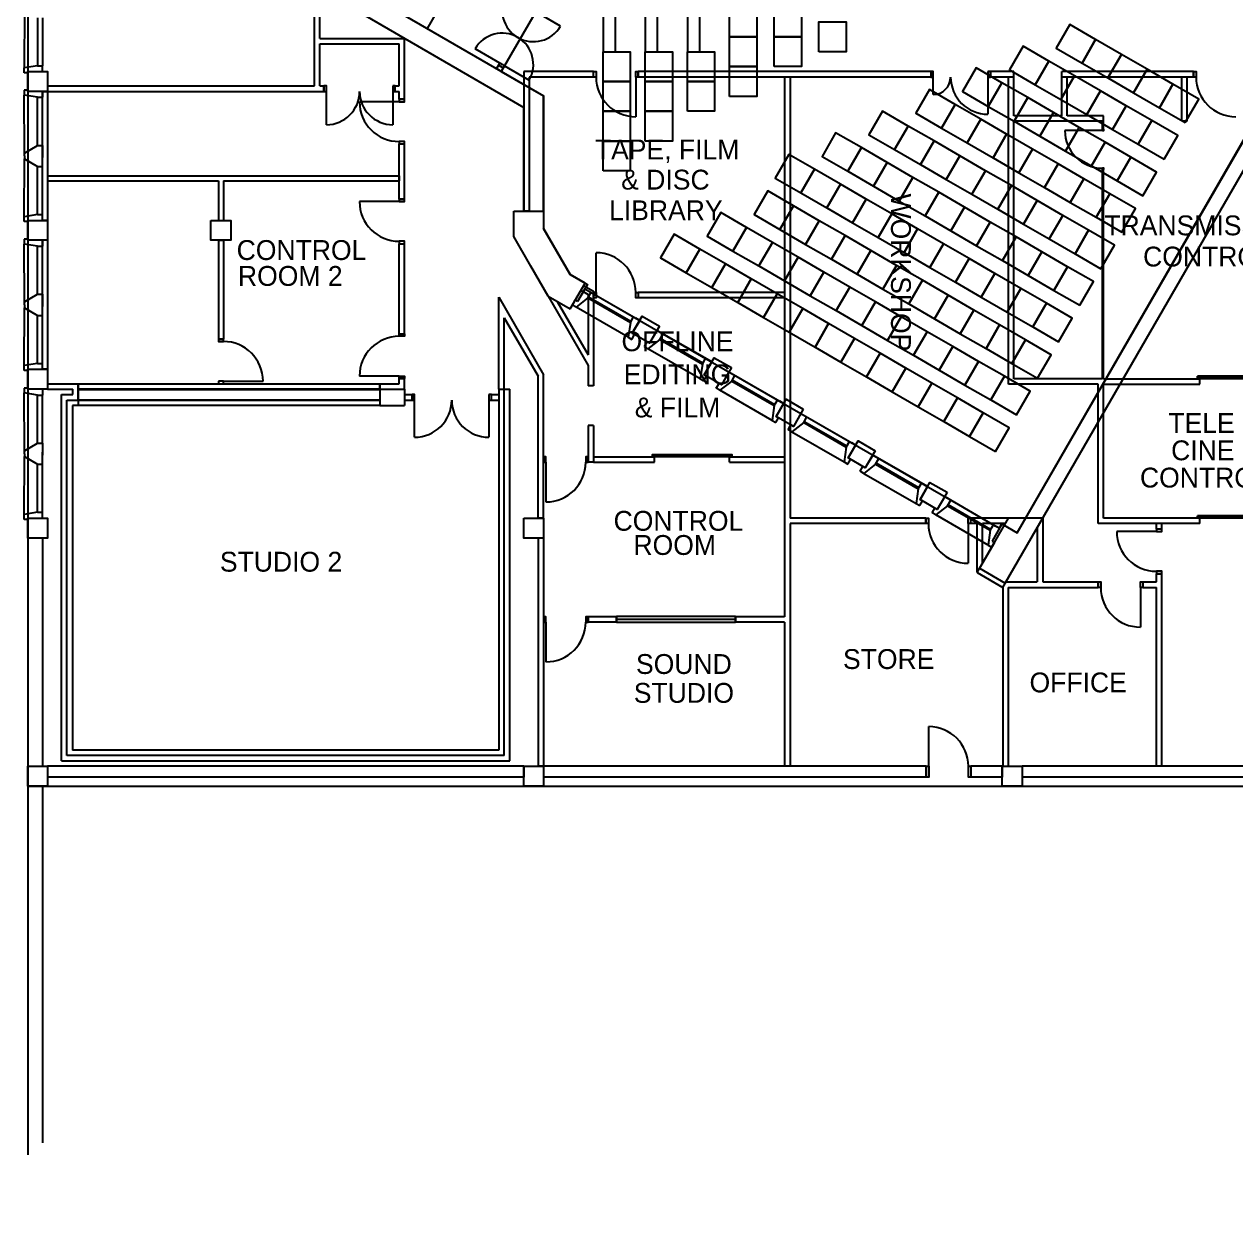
# Model space of a CAD drawing. Header units: millimetres. Extents: x -242071 to 82444, y -53139 to 112036.
# Drawn here: x -86814 to -62387, y 31736 to 55990 of the extents above; entities that cross this region are included whole.
import ezdxf

# ---------------------------------------------------------------- set-up
doc = ezdxf.new("R2010")
doc.units = ezdxf.units.MM
for name, color, linetype in [('Basement 1 - Doors Windows and Openings', 7, 'Continuous'), ('Basement 1 - Spaces and Zones', 7, 'Continuous'), ('Basement 1 - Stairs', 7, 'Continuous'), ('Basement 1 - Structural Members', 7, 'Continuous'), ('Basement 1 - Walls', 7, 'Continuous'), ('Basement 2 - Doors Windows and Openings', 7, 'Continuous'), ('Basement 2 - General', 7, 'Continuous'), ('Basement 2 - Spaces and Zones', 7, 'Continuous'), ('Basement 2 - Structural Members', 7, 'Continuous'), ('Basement 2 - Walls', 7, 'Continuous')]:
    doc.layers.add(name, color=color, linetype=linetype)
doc.styles.add('Text_Style_2', font='Freehand')
doc.styles.add('Text_Style_3_46e705ff-8652-4b4b-9748-3b46a130a5c2', font='freehand')

msp = doc.modelspace()

# ---------------------------------------------------------------- linework, layer by layer
at = {"layer": 'Basement 1 - Doors Windows and Openings', "color": 1, "linetype": 'Continuous', "lineweight": -3}
for p, q in [((-76002.1, 55953.9, 2700), (-76547.1, 56269.9, 2700)), ((-77179.1, 55179.9, 2700), (-77724.1, 55495.9, 2700)), ((-77131.6, 55152.3, 2700), (-76634.1, 54863.9, 2700))]:
    msp.add_line(p, q, dxfattribs=at)
at = {"layer": 'Basement 1 - Doors Windows and Openings', "color": 1, "linetype": 'Continuous'}
for p, q in [((-75508.7, 50659.4, 2700), (-75658.7, 50399.6, 2700)), ((-75508.7, 50659.4, 2700), (-74481.7, 50066.4, 2700)), ((-75450.8, 50475.7, 2700), (-75385.7, 50588.4, 2700)), ((-75761.3, 50331.9, 2700), (-75706.3, 50427.1, 2700)), ((-75688.5, 50289.8, 2700), (-75761.3, 50331.9, 2700)), ((-75658.7, 50399.6, 2700), (-75706.3, 50427.1, 2700)), ((-75450.8, 50475.7, 2700), (-75688.5, 50289.8, 2700)), ((-75450.8, 50475.7, 2700), (-74592.5, 49980.2, 2700)), ((-74582.5, 49997.5, 2700), (-75440.8, 50493.1, 2700)), ((-74634.8, 49681.3, 2700), (-75688.5, 50289.8, 2700)), ((-74592.5, 49980.2, 2700), (-74527.5, 50092.8, 2700)), ((-74592.5, 49980.2, 2700), (-74634.8, 49681.3, 2700)), ((-74404.5, 50021.8, 2700), (-74554.5, 49762, 2700)), ((-74404.5, 50021.8, 2700), (-74481.7, 50066.4, 2700)), ((-74634.8, 49681.3, 2700), (-74561.9, 49639.3, 2700)), ((-74561.9, 49639.3, 2700), (-74506.9, 49734.5, 2700)), ((-74554.5, 49762, 2700), (-74506.9, 49734.5, 2700)), ((-74310.8, 49494.3, 2700), (-74255.8, 49589.5, 2700)), ((-74208.2, 49562, 2700), (-74255.8, 49589.5, 2700)), ((-74000.2, 49638.2, 2700), (-74237.9, 49452.2, 2700)), ((-74058.1, 49821.8, 2700), (-74208.2, 49562, 2700)), ((-72954, 49184.2, 2700), (-74058.1, 49821.8, 2700)), ((-74000.2, 49638.2, 2700), (-73935.2, 49750.8, 2700)), ((-74000.2, 49638.2, 2700), (-73142, 49142.6, 2700)), ((-73132, 49159.9, 2700), (-73990.2, 49655.5, 2700)), ((-74237.9, 49452.2, 2700), (-74310.8, 49494.3, 2700)), ((-73184.2, 48843.8, 2700), (-74237.9, 49452.2, 2700)), ((-73142, 49142.6, 2700), (-73184.2, 48843.8, 2700)), ((-73142, 49142.6, 2700), (-73076.9, 49255.2, 2700)), ((-72954, 49184.2, 2700), (-73104, 48924.4, 2700)), ((-72954, 49184.2, 2700), (-73031.2, 49228.8, 2700)), ((-73111.4, 48801.7, 2700), (-73056.4, 48896.9, 2700)), ((-73104, 48924.4, 2700), (-73056.4, 48896.9, 2700)), ((-72607.6, 48984.2, 2700), (-72757.6, 48724.4, 2700)), ((-72607.6, 48984.2, 2700), (-71580.6, 48391.2, 2700)), ((-72549.7, 48800.6, 2700), (-72484.6, 48913.2, 2700)), ((-73184.2, 48843.8, 2700), (-73111.4, 48801.7, 2700)), ((-72860.3, 48656.7, 2700), (-72805.2, 48751.9, 2700)), ((-72787.4, 48614.6, 2700), (-72860.3, 48656.7, 2700)), ((-72757.6, 48724.4, 2700), (-72805.2, 48751.9, 2700)), ((-72549.7, 48800.6, 2700), (-72787.4, 48614.6, 2700)), ((-71733.7, 48006.2, 2700), (-72787.4, 48614.6, 2700)), ((-72549.7, 48800.6, 2700), (-71691.4, 48305, 2700)), ((-71681.4, 48322.3, 2700), (-72539.7, 48817.9, 2700)), ((-71691.4, 48305, 2700), (-71626.4, 48417.7, 2700)), ((-71503.4, 48346.7, 2700), (-71580.6, 48391.2, 2700)), ((-71691.4, 48305, 2700), (-71733.7, 48006.2, 2700)), ((-71503.4, 48346.7, 2700), (-71653.4, 48086.9, 2700)), ((-71157.1, 48146.7, 2700), (-71307.1, 47886.9, 2700)), ((-71157.1, 48146.7, 2700), (-70130.1, 47553.7, 2700)), ((-71733.7, 48006.2, 2700), (-71660.8, 47964.1, 2700)), ((-71660.8, 47964.1, 2700), (-71605.8, 48059.4, 2700)), ((-71653.4, 48086.9, 2700), (-71605.8, 48059.4, 2700)), ((-71409.7, 47819.1, 2700), (-71354.7, 47914.4, 2700)), ((-71307.1, 47886.9, 2700), (-71354.7, 47914.4, 2700)), ((-71099.2, 47963, 2700), (-71336.8, 47777, 2700)), ((-71099.2, 47963, 2700), (-71034.1, 48075.7, 2700)), ((-71099.2, 47963, 2700), (-70240.9, 47467.4, 2700)), ((-70230.9, 47484.7, 2700), (-71089.1, 47980.3, 2700)), ((-71336.8, 47777, 2700), (-71409.7, 47819.1, 2700)), ((-71336.8, 47777, 2700), (-70283.1, 47168.6, 2700)), ((-70240.9, 47467.4, 2700), (-70283.1, 47168.6, 2700)), ((-70240.9, 47467.4, 2700), (-70175.8, 47580.1, 2700)), ((-70052.9, 47509.1, 2700), (-70202.9, 47249.3, 2700)), ((-70052.9, 47509.1, 2700), (-70130.1, 47553.7, 2700)), ((-70283.1, 47168.6, 2700), (-70210.3, 47126.5, 2700)), ((-70210.3, 47126.5, 2700), (-70155.3, 47221.8, 2700)), ((-70202.9, 47249.3, 2700), (-70155.3, 47221.8, 2700)), ((-69706.5, 47309.1, 2700), (-69856.5, 47049.3, 2700)), ((-68602.4, 46671.5, 2700), (-69706.5, 47309.1, 2700)), ((-69648.6, 47125.4, 2700), (-69583.6, 47238.1, 2700)), ((-69959.2, 46981.5, 2700), (-69904.2, 47076.8, 2700)), ((-69886.3, 46939.4, 2700), (-69959.2, 46981.5, 2700)), ((-69856.5, 47049.3, 2700), (-69904.2, 47076.8, 2700)), ((-69648.6, 47125.4, 2700), (-69886.3, 46939.4, 2700)), ((-69886.3, 46939.4, 2700), (-68832.6, 46331, 2700)), ((-69648.6, 47125.4, 2700), (-68790.4, 46629.8, 2700)), ((-68780.4, 46647.2, 2700), (-69638.6, 47142.7, 2700)), ((-68790.4, 46629.8, 2700), (-68725.3, 46742.5, 2700)), ((-68602.4, 46671.5, 2700), (-68752.4, 46411.7, 2700)), ((-68602.4, 46671.5, 2700), (-68679.5, 46716.1, 2700)), ((-68790.4, 46629.8, 2700), (-68832.6, 46331, 2700)), ((-68752.4, 46411.7, 2700), (-68704.7, 46384.2, 2700)), ((-68256, 46471.5, 2700), (-68406, 46211.7, 2700)), ((-68256, 46471.5, 2700), (-67229, 45878.5, 2700)), ((-68832.6, 46331, 2700), (-68759.7, 46288.9, 2700)), ((-68759.7, 46288.9, 2700), (-68704.7, 46384.2, 2700)), ((-68508.6, 46143.9, 2700), (-68453.6, 46239.2, 2700)), ((-68406, 46211.7, 2700), (-68453.6, 46239.2, 2700)), ((-68198.1, 46287.8, 2700), (-68435.8, 46101.9, 2700)), ((-68198.1, 46287.8, 2700), (-68133, 46400.5, 2700)), ((-68198.1, 46287.8, 2700), (-67339.8, 45792.3, 2700)), ((-67329.8, 45809.6, 2700), (-68188.1, 46305.2, 2700)), ((-68435.8, 46101.9, 2700), (-68508.6, 46143.9, 2700)), ((-67382.1, 45493.4, 2700), (-68435.8, 46101.9, 2700)), ((-67339.8, 45792.3, 2700), (-67382.1, 45493.4, 2700)), ((-67339.8, 45792.3, 2700), (-67274.8, 45904.9, 2700)), ((-67151.8, 45833.9, 2700), (-67301.8, 45574.1, 2700)), ((-67151.8, 45833.9, 2700), (-67229, 45878.5, 2700)), ((-67382.1, 45493.4, 2700), (-67309.2, 45451.3, 2700)), ((-67309.2, 45451.3, 2700), (-67254.2, 45546.6, 2700)), ((-67301.8, 45574.1, 2700), (-67254.2, 45546.6, 2700))]:
    msp.add_line(p, q, dxfattribs=at)
at = {"layer": 'Basement 1 - Doors Windows and Openings', "color": 1, "linetype": 'Continuous', "lineweight": -3, "elevation": 2700}
msp.add_lwpolyline([(-77156.7, 55109.1), (-77131.6, 55152.3), (-77226.7, 55207.5), (-77251.8, 55164.2), (-77156.7, 55109.1)], dxfattribs=at)
at = {"layer": 'Basement 1 - Doors Windows and Openings', "color": 1, "linetype": 'Continuous', "lineweight": -3}
for centre, start, end in [((-76547.1, 56269.9, 2700), 149.89354, 329.89345), ((-77179.1, 55179.9, 2700), 329.89223, 149.89223)]:
    msp.add_arc(centre, 630, start, end, dxfattribs=at)
at = {"layer": 'Basement 1 - Spaces and Zones', "color": 10, "linetype": 'Continuous', "elevation": 2700}
msp.add_lwpolyline([(-76444.4, 56337.5), (-77196.8, 55039.9), (-76344.4, 54545.6), (-76344.4, 51875.3), (-75809.4, 50948.6), (-75458.7, 50746), (-75508.7, 50659.4), (-67151.8, 45833.9), (-67101.8, 45920.5), (-66794.4, 45743), (-66794.4, 45743), (-61428.9, 55036.3), (-60769, 55036.3), (-60769, 56936.3)], dxfattribs=at)
at = {"layer": 'Basement 1 - Stairs', "color": 7, "linetype": 'Continuous'}
msp.add_line((-77939, 57204.2, 2700), (-78691.4, 55906.5, 2700), dxfattribs=at)
at = {"layer": 'Basement 1 - Stairs', "color": 7, "linetype": 'Continuous', "elevation": 2700}
for points in [[(-75144.4, 55436.3), (-74894.4, 55436.3), (-74894.4, 56336.3), (-75144.4, 56336.3), (-75144.4, 55436.3)], [(-74294.4, 55436.3), (-74044.4, 55436.3), (-74044.4, 56336.3), (-74294.4, 56336.3), (-74294.4, 55436.3)], [(-73444.4, 55436.3), (-73194.4, 55436.3), (-73194.4, 56336.3), (-73444.4, 56336.3), (-73444.4, 55436.3)], [(-72594.4, 55736.3), (-72594.4, 56336.3), (-72044.4, 56336.3), (-72044.4, 55736.3), (-72594.4, 55736.3)], [(-72594.4, 55736.3), (-72594.4, 56336.3), (-72044.4, 56336.3), (-72044.4, 55736.3), (-72594.4, 55736.3)], [(-71694.4, 55736.3), (-71694.4, 56336.3), (-71144.4, 56336.3), (-71144.4, 55736.3), (-71694.4, 55736.3)], [(-71694.4, 55736.3), (-71694.4, 56336.3), (-71144.4, 56336.3), (-71144.4, 55736.3), (-71694.4, 55736.3)], [(-70794.4, 55436.3), (-70794.4, 56036.3), (-70244.4, 56036.3), (-70244.4, 55436.3), (-70794.4, 55436.3)], [(-70794.4, 55436.3), (-70794.4, 56036.3), (-70244.4, 56036.3), (-70244.4, 55436.3), (-70794.4, 55436.3)], [(-65487, 55207.5), (-65212, 55683.8), (-65731.6, 55983.9), (-66006.6, 55507.6), (-65487, 55207.5)], [(-72594.4, 55136.3), (-72594.4, 55736.3), (-72044.4, 55736.3), (-72044.4, 55136.3), (-72594.4, 55136.3)], [(-72594.4, 55136.3), (-72594.4, 55736.3), (-72044.4, 55736.3), (-72044.4, 55136.3), (-72594.4, 55136.3)], [(-71694.4, 55136.3), (-71694.4, 55736.3), (-71144.4, 55736.3), (-71144.4, 55136.3), (-71694.4, 55136.3)], [(-71694.4, 55136.3), (-71694.4, 55736.3), (-71144.4, 55736.3), (-71144.4, 55136.3), (-71694.4, 55136.3)], [(-66431.6, 54771.4), (-66156.6, 55247.8), (-66676.2, 55547.8), (-66951.2, 55071.5), (-66431.6, 54771.4)], [(-64967.4, 54907.5), (-64692.4, 55383.8), (-65212, 55683.8), (-65487, 55207.5), (-64967.4, 54907.5)], [(-75144.4, 54836.3), (-75144.4, 55436.3), (-74594.4, 55436.3), (-74594.4, 54836.3), (-75144.4, 54836.3)], [(-74294.4, 54836.3), (-74294.4, 55436.3), (-73744.4, 55436.3), (-73744.4, 54836.3), (-74294.4, 54836.3)], [(-73444.4, 54836.3), (-73444.4, 55436.3), (-72894.4, 55436.3), (-72894.4, 54836.3), (-73444.4, 54836.3)], [(-65912, 54471.4), (-65637, 54947.7), (-66156.6, 55247.8), (-66431.6, 54771.4), (-65912, 54471.4)], [(-64447.8, 54607.5), (-64172.8, 55083.8), (-64692.4, 55383.8), (-64967.4, 54907.5), (-64447.8, 54607.5)], [(-72594.4, 54536.3), (-72594.4, 55136.3), (-72044.4, 55136.3), (-72044.4, 54536.3), (-72594.4, 54536.3)], [(-72594.4, 54536.3), (-72594.4, 55136.3), (-72044.4, 55136.3), (-72044.4, 54536.3), (-72594.4, 54536.3)], [(-67376.2, 54335.3), (-67101.2, 54811.7), (-67620.7, 55111.7), (-67895.7, 54635.4), (-67376.2, 54335.3)], [(-63928.2, 54307.4), (-63653.2, 54783.7), (-64172.8, 55083.8), (-64447.8, 54607.5), (-63928.2, 54307.4)], [(-75144.4, 54236.3), (-75144.4, 54836.3), (-74594.4, 54836.3), (-74594.4, 54236.3), (-75144.4, 54236.3)], [(-74294.4, 54236.3), (-74294.4, 54836.3), (-73744.4, 54836.3), (-73744.4, 54236.3), (-74294.4, 54236.3)], [(-73444.4, 54236.3), (-73444.4, 54836.3), (-72894.4, 54836.3), (-72894.4, 54236.3), (-73444.4, 54236.3)], [(-66856.6, 54035.3), (-66581.6, 54511.6), (-67101.2, 54811.7), (-67376.2, 54335.3), (-66856.6, 54035.3)], [(-65392.4, 54171.4), (-65117.4, 54647.7), (-65637, 54947.7), (-65912, 54471.4), (-65392.4, 54171.4)], [(-63408.6, 54007.4), (-63133.6, 54483.7), (-63653.2, 54783.7), (-63928.2, 54307.4), (-63408.6, 54007.4)], [(-68320.7, 53899.3), (-68045.7, 54375.6), (-68565.3, 54675.6), (-68840.3, 54199.3), (-68320.7, 53899.3)], [(-66337, 53735.3), (-66062, 54211.6), (-66581.6, 54511.6), (-66856.6, 54035.3), (-66337, 53735.3)], [(-64872.8, 53871.3), (-64597.8, 54347.7), (-65117.4, 54647.7), (-65392.4, 54171.4), (-64872.8, 53871.3)], [(-75144.4, 53636.3), (-75144.4, 54236.3), (-74594.4, 54236.3), (-74594.4, 53636.3), (-75144.4, 53636.3)], [(-74294.4, 53636.3), (-74294.4, 54236.3), (-73744.4, 54236.3), (-73744.4, 53636.3), (-74294.4, 53636.3)], [(-69265.3, 53463.2), (-68990.3, 53939.5), (-69509.9, 54239.5), (-69784.9, 53763.2), (-69265.3, 53463.2)], [(-67801.2, 53599.2), (-67526.2, 54075.5), (-68045.7, 54375.6), (-68320.7, 53899.3), (-67801.2, 53599.2)], [(-64353.2, 53571.3), (-64078.2, 54047.6), (-64597.8, 54347.7), (-64872.8, 53871.3), (-64353.2, 53571.3)], [(-67281.6, 53299.2), (-67006.6, 53775.5), (-67526.2, 54075.5), (-67801.2, 53599.2), (-67281.6, 53299.2)], [(-65817.4, 53435.3), (-65542.4, 53911.6), (-66062, 54211.6), (-66337, 53735.3), (-65817.4, 53435.3)], [(-63833.6, 53271.3), (-63558.6, 53747.6), (-64078.2, 54047.6), (-64353.2, 53571.3), (-63833.6, 53271.3)], [(-70209.9, 53027.1), (-69934.9, 53503.4), (-70454.5, 53803.4), (-70729.5, 53327.1), (-70209.9, 53027.1)], [(-68745.7, 53163.1), (-68470.7, 53639.5), (-68990.3, 53939.5), (-69265.3, 53463.2), (-68745.7, 53163.1)], [(-66762, 52999.2), (-66487, 53475.5), (-67006.6, 53775.5), (-67281.6, 53299.2), (-66762, 52999.2)], [(-65297.8, 53135.2), (-65022.8, 53611.5), (-65542.4, 53911.6), (-65817.4, 53435.3), (-65297.8, 53135.2)], [(-75144.4, 53036.3), (-75144.4, 53636.3), (-74594.4, 53636.3), (-74594.4, 53036.3), (-75144.4, 53036.3)], [(-69690.3, 52727), (-69415.3, 53203.4), (-69934.9, 53503.4), (-70209.9, 53027.1), (-69690.3, 52727)], [(-68226.2, 52863.1), (-67951.2, 53339.4), (-68470.7, 53639.5), (-68745.7, 53163.1), (-68226.2, 52863.1)], [(-64778.2, 52835.2), (-64503.2, 53311.5), (-65022.8, 53611.5), (-65297.8, 53135.2), (-64778.2, 52835.2)], [(-71154.5, 52591), (-70879.5, 53067.3), (-71399.1, 53367.3), (-71674.1, 52891), (-71154.5, 52591)], [(-67706.6, 52563.1), (-67431.6, 53039.4), (-67951.2, 53339.4), (-68226.2, 52863.1), (-67706.6, 52563.1)], [(-66242.4, 52699.1), (-65967.4, 53175.4), (-66487, 53475.5), (-66762, 52999.2), (-66242.4, 52699.1)], [(-64258.6, 52535.2), (-63983.6, 53011.5), (-64503.2, 53311.5), (-64778.2, 52835.2), (-64258.6, 52535.2)], [(-70634.9, 52291), (-70359.9, 52767.3), (-70879.5, 53067.3), (-71154.5, 52591), (-70634.9, 52291)], [(-69170.7, 52427), (-68895.7, 52903.3), (-69415.3, 53203.4), (-69690.3, 52727), (-69170.7, 52427)], [(-67187, 52263), (-66912, 52739.4), (-67431.6, 53039.4), (-67706.6, 52563.1), (-67187, 52263)], [(-65722.8, 52399.1), (-65447.8, 52875.4), (-65967.4, 53175.4), (-66242.4, 52699.1), (-65722.8, 52399.1)], [(-70115.3, 51990.9), (-69840.3, 52467.2), (-70359.9, 52767.3), (-70634.9, 52291), (-70115.3, 51990.9)], [(-68651.2, 52127), (-68376.2, 52603.3), (-68895.7, 52903.3), (-69170.7, 52427), (-68651.2, 52127)], [(-65203.2, 52099.1), (-64928.2, 52575.4), (-65447.8, 52875.4), (-65722.8, 52399.1), (-65203.2, 52099.1)], [(-71579.5, 51854.9), (-71304.5, 52331.2), (-71824.1, 52631.2), (-72099.1, 52154.9), (-71579.5, 51854.9)], [(-68131.6, 51827), (-67856.6, 52303.3), (-68376.2, 52603.3), (-68651.2, 52127), (-68131.6, 51827)], [(-66667.4, 51963), (-66392.4, 52439.3), (-66912, 52739.4), (-67187, 52263), (-66667.4, 51963)], [(-64683.6, 51799), (-64408.6, 52275.4), (-64928.2, 52575.4), (-65203.2, 52099.1), (-64683.6, 51799)], [(-71059.9, 51554.8), (-70784.9, 52031.2), (-71304.5, 52331.2), (-71579.5, 51854.9), (-71059.9, 51554.8)], [(-69595.7, 51690.9), (-69320.7, 52167.2), (-69840.3, 52467.2), (-70115.3, 51990.9), (-69595.7, 51690.9)], [(-67612, 51526.9), (-67337, 52003.2), (-67856.6, 52303.3), (-68131.6, 51827), (-67612, 51526.9)], [(-66147.8, 51663), (-65872.8, 52139.3), (-66392.4, 52439.3), (-66667.4, 51963), (-66147.8, 51663)], [(-72524.1, 51418.8), (-72249.1, 51895.1), (-72768.7, 52195.1), (-73043.7, 51718.8), (-72524.1, 51418.8)], [(-70540.3, 51254.8), (-70265.3, 51731.1), (-70784.9, 52031.2), (-71059.9, 51554.8), (-70540.3, 51254.8)], [(-69076.2, 51390.9), (-68801.2, 51867.2), (-69320.7, 52167.2), (-69595.7, 51690.9), (-69076.2, 51390.9)], [(-65628.2, 51362.9), (-65353.2, 51839.3), (-65872.8, 52139.3), (-66147.8, 51663), (-65628.2, 51362.9)], [(-72004.5, 51118.7), (-71729.5, 51595.1), (-72249.1, 51895.1), (-72524.1, 51418.8), (-72004.5, 51118.7)], [(-68556.6, 51090.8), (-68281.6, 51567.1), (-68801.2, 51867.2), (-69076.2, 51390.9), (-68556.6, 51090.8)], [(-67092.4, 51226.9), (-66817.4, 51703.2), (-67337, 52003.2), (-67612, 51526.9), (-67092.4, 51226.9)], [(-65108.6, 51062.9), (-64833.6, 51539.2), (-65353.2, 51839.3), (-65628.2, 51362.9), (-65108.6, 51062.9)], [(-73468.7, 50982.7), (-73193.7, 51459), (-73713.3, 51759), (-73988.3, 51282.7), (-73468.7, 50982.7)], [(-71484.9, 50818.7), (-71209.9, 51295), (-71729.5, 51595.1), (-72004.5, 51118.7), (-71484.9, 50818.7)], [(-70020.7, 50954.8), (-69745.7, 51431.1), (-70265.3, 51731.1), (-70540.3, 51254.8), (-70020.7, 50954.8)], [(-68037, 50790.8), (-67762, 51267.1), (-68281.6, 51567.1), (-68556.6, 51090.8), (-68037, 50790.8)], [(-66572.8, 50926.9), (-66297.8, 51403.2), (-66817.4, 51703.2), (-67092.4, 51226.9), (-66572.8, 50926.9)], [(-72949.1, 50682.7), (-72674.1, 51159), (-73193.7, 51459), (-73468.7, 50982.7), (-72949.1, 50682.7)], [(-69501.2, 50654.7), (-69226.2, 51131.1), (-69745.7, 51431.1), (-70020.7, 50954.8), (-69501.2, 50654.7)], [(-66053.2, 50626.8), (-65778.2, 51103.1), (-66297.8, 51403.2), (-66572.8, 50926.9), (-66053.2, 50626.8)], [(-72429.5, 50382.6), (-72154.5, 50858.9), (-72674.1, 51159), (-72949.1, 50682.7), (-72429.5, 50382.6)], [(-70965.3, 50518.7), (-70690.3, 50995), (-71209.9, 51295), (-71484.9, 50818.7), (-70965.3, 50518.7)], [(-68981.6, 50354.7), (-68706.6, 50831), (-69226.2, 51131.1), (-69501.2, 50654.7), (-68981.6, 50354.7)], [(-67517.4, 50490.8), (-67242.4, 50967.1), (-67762, 51267.1), (-68037, 50790.8), (-67517.4, 50490.8)], [(-65533.6, 50326.8), (-65258.6, 50803.1), (-65778.2, 51103.1), (-66053.2, 50626.8), (-65533.6, 50326.8)], [(-71909.9, 50082.6), (-71634.9, 50558.9), (-72154.5, 50858.9), (-72429.5, 50382.6), (-71909.9, 50082.6)], [(-70445.7, 50218.7), (-70170.7, 50695), (-70690.3, 50995), (-70965.3, 50518.7), (-70445.7, 50218.7)], [(-68462, 50054.7), (-68187, 50531), (-68706.6, 50831), (-68981.6, 50354.7), (-68462, 50054.7)], [(-66997.8, 50190.7), (-66722.8, 50667), (-67242.4, 50967.1), (-67517.4, 50490.8), (-66997.8, 50190.7)], [(-69926.2, 49918.6), (-69651.2, 50394.9), (-70170.7, 50695), (-70445.7, 50218.7), (-69926.2, 49918.6)], [(-66478.2, 49890.7), (-66203.2, 50367), (-66722.8, 50667.1), (-66997.8, 50190.7), (-66478.2, 49890.7)], [(-71390.3, 49782.6), (-71115.3, 50258.9), (-71634.9, 50558.9), (-71909.9, 50082.6), (-71390.3, 49782.6)], [(-69406.6, 49618.6), (-69131.6, 50094.9), (-69651.2, 50394.9), (-69926.2, 49918.6), (-69406.6, 49618.6)], [(-67942.4, 49754.6), (-67667.4, 50231), (-68187, 50531), (-68462, 50054.7), (-67942.4, 49754.6)], [(-65958.6, 49590.7), (-65683.6, 50067), (-66203.2, 50367), (-66478.2, 49890.7), (-65958.6, 49590.7)], [(-70870.7, 49482.5), (-70595.7, 49958.8), (-71115.3, 50258.9), (-71390.3, 49782.6), (-70870.7, 49482.5)], [(-68887, 49318.6), (-68612, 49794.9), (-69131.6, 50094.9), (-69406.6, 49618.6), (-68887, 49318.6)], [(-67422.8, 49454.6), (-67147.8, 49930.9), (-67667.4, 50231), (-67942.4, 49754.6), (-67422.8, 49454.6)], [(-70351.2, 49182.5), (-70076.2, 49658.8), (-70595.7, 49958.8), (-70870.7, 49482.5), (-70351.2, 49182.5)], [(-66903.2, 49154.6), (-66628.2, 49630.9), (-67147.8, 49930.9), (-67422.8, 49454.6), (-66903.2, 49154.6)], [(-69831.6, 48882.5), (-69556.6, 49358.8), (-70076.2, 49658.8), (-70351.2, 49182.5), (-69831.6, 48882.5)], [(-68367.4, 49018.5), (-68092.4, 49494.8), (-68612, 49794.9), (-68887, 49318.6), (-68367.4, 49018.5)], [(-66383.6, 48854.6), (-66108.6, 49330.9), (-66628.2, 49630.9), (-66903.2, 49154.6), (-66383.6, 48854.6)], [(-69312, 48582.4), (-69037, 49058.7), (-69556.6, 49358.8), (-69831.6, 48882.5), (-69312, 48582.4)], [(-67847.8, 48718.5), (-67572.8, 49194.8), (-68092.4, 49494.8), (-68367.4, 49018.5), (-67847.8, 48718.5)], [(-67328.2, 48418.5), (-67053.2, 48894.8), (-67572.8, 49194.8), (-67847.8, 48718.5), (-67328.2, 48418.5)], [(-68792.4, 48282.4), (-68517.4, 48758.7), (-69037, 49058.8), (-69312, 48582.4), (-68792.4, 48282.4)], [(-66808.6, 48118.4), (-66533.6, 48594.7), (-67053.2, 48894.8), (-67328.2, 48418.5), (-66808.6, 48118.4)], [(-68272.8, 47982.4), (-67997.8, 48458.7), (-68517.4, 48758.7), (-68792.4, 48282.4), (-68272.8, 47982.4)], [(-67753.2, 47682.3), (-67478.2, 48158.7), (-67997.8, 48458.7), (-68272.8, 47982.4), (-67753.2, 47682.3)], [(-67233.6, 47382.3), (-66958.6, 47858.6), (-67478.2, 48158.7), (-67753.2, 47682.3), (-67233.6, 47382.3)]]:
    msp.add_lwpolyline(points, dxfattribs=at)
at = {"layer": 'Basement 1 - Structural Members', "color": 4, "linetype": 'Continuous'}
for p, q in [((-82535.4, 58135.4, 2700), (-76344.4, 54545.6, 2700)), ((-82736.1, 57789.4, 2700), (-76744.4, 54315.2, 2700)), ((-66794.4, 45743, 2700), (-61428.9, 55036.3, 2700)), ((-76344.4, 52223.6, 2700), (-76344.4, 54545.6, 2700)), ((-76744.4, 52223.6, 2700), (-76744.4, 54315.2, 2700)), ((-67034.6, 44727, 2700), (-61659.8, 54036.3, 2700)), ((-76944.4, 51713.6, 2700), (-76944.4, 52223.6, 2700)), ((-76944.4, 52223.6, 2700), (-76344.4, 52223.6, 2700)), ((-76344.4, 52223.6, 2700), (-76344.4, 51875.3, 2700)), ((-76076.8, 51411.9, 2700), (-76344.4, 51875.3, 2700)), ((-76596.9, 51111.7, 2700), (-76944.4, 51713.6, 2700)), ((-75809.4, 50948.6, 2700), (-76076.8, 51411.9, 2700)), ((-76249.4, 50509.8, 2700), (-76596.9, 51111.7, 2700)), ((-75507.7, 50774.5, 2700), (-75809.3, 50948.6, 2700)), ((-75807.7, 50254.8, 2700), (-75507.7, 50774.5, 2700)), ((-75458.7, 50746, 2700), (-75658.7, 50399.6, 2700)), ((-75507.7, 50774.5, 2700), (-75458.7, 50746, 2700)), ((-76249.3, 50509.8, 2700), (-75807.7, 50254.8, 2700)), ((-75658.7, 50399.6, 2700), (-75707.7, 50427.9, 2700)), ((-67101.8, 45920.5, 2700), (-67301.8, 45574.1, 2700)), ((-67101.8, 45920.5, 2700), (-66794.4, 45743, 2700)), ((-67254.2, 45546.6, 2700), (-67554.2, 45027, 2700)), ((-67554.2, 45027, 2700), (-67034.6, 44727, 2700))]:
    msp.add_line(p, q, dxfattribs=at)
at = {"layer": 'Basement 1 - Structural Members', "color": 4, "linetype": 'Continuous', "elevation": 2700}
for points in [[(-74008.1, 49908.4), (-74208.1, 49562), (-74554.5, 49762.1), (-74354.5, 50108.5), (-74008.1, 49908.4)], [(-72557.6, 49070.9), (-72757.6, 48724.5), (-73104, 48924.5), (-72904, 49270.9), (-72557.6, 49070.9)], [(-71107, 48233.3), (-71307.1, 47886.9), (-71653.5, 48086.9), (-71453.4, 48433.3), (-71107, 48233.3)], [(-69656.5, 47395.7), (-69856.5, 47049.3), (-70202.9, 47249.3), (-70002.9, 47595.7), (-69656.5, 47395.7)], [(-68205.9, 46558.1), (-68406, 46211.7), (-68752.4, 46411.7), (-68552.3, 46758.1), (-68205.9, 46558.1)]]:
    msp.add_lwpolyline(points, dxfattribs=at)
at = {"layer": 'Basement 1 - Walls', "color": 3, "linetype": 'Continuous'}
for p, q in [((-77251.8, 55164.3), (-77292, 55095.1)), ((-77196.8, 55039.9), (-77292, 55095.1)), ((-77156.7, 55109.1), (-77251.8, 55164.3)), ((-77156.7, 55109.1), (-77196.8, 55039.9))]:
    msp.add_line(p, q, dxfattribs=at)
at = {"layer": 'Basement 2 - Doors Windows and Openings', "color": 1, "linetype": 'Continuous'}
for p, q in [((-86544.4, 56122.8), (-86544.4, 55154.5)), ((-86544.4, 53549.8), (-86544.4, 54518.1)), ((-86544.4, 52154.5), (-86544.4, 53122.8)), ((-86544.4, 50549.8), (-86544.4, 51518.1)), ((-86544.4, 49154.5), (-86544.4, 50122.8)), ((-85726.2, 48746.3), (-85726.2, 48306.3)), ((-85726.2, 48746.3), (-79645.1, 48746.3)), ((-79645.1, 48636.3), (-85726.2, 48636.3)), ((-85726.2, 48626.3), (-79645.1, 48626.3)), ((-79645.1, 48746.3), (-79645.1, 48306.3)), ((-86544.4, 47549.8), (-86544.4, 48518.1)), ((-79645.1, 48416.3), (-85726.2, 48416.3)), ((-79645.1, 48406.3), (-85726.2, 48406.3)), ((-79645.1, 48306.3), (-85726.2, 48306.3)), ((-86544.4, 46154.5), (-86544.4, 47122.8))]:
    msp.add_line(p, q, dxfattribs=at)
at = {"layer": 'Basement 2 - Doors Windows and Openings', "color": 2, "linetype": 'Continuous'}
for p, q in [((-74484.4, 54926.3), (-74484.4, 54126.3)), ((-68485.5, 54576.3), (-68485.5, 54926.3)), ((-67385.5, 54926.3), (-67385.5, 54176.3)), ((-80722.3, 53966.3), (-80722.3, 54636.3)), ((-79382.3, 54636.3), (-79382.3, 53966.3)), ((-79254.4, 54427.5), (-80054.4, 54427.5)), ((-65073.8, 53848.9), (-65833.8, 53848.9)), ((-79254.4, 52415.8), (-80054.4, 52415.8)), ((-75284.4, 50585.8), (-75284.4, 51385.8)), ((-79254.4, 48901), (-80054.4, 48901)), ((-82799.5, 48796.3), (-81999.5, 48796.3)), ((-78945.4, 47666.3), (-78945.4, 48416.3)), ((-77445.4, 48416.3), (-77445.4, 47666.3)), ((-76294.4, 47162.6), (-76294.4, 46362.6)), ((-67783.2, 45926.3), (-67783.2, 45126.3)), ((-63987.9, 45766.4), (-64787.9, 45766.4)), ((-64309.1, 44640.4), (-64309.1, 43840.4)), ((-76294.4, 43940.9), (-76294.4, 43140.9)), ((-68577.3, 41036.3), (-68577.3, 41836.3))]:
    msp.add_line(p, q, dxfattribs=at)
for points in [[(-75284.4, 54926.3), (-75334.4, 54926.3), (-75334.4, 55036.3), (-75284.4, 55036.3), (-75284.4, 54926.3)], [(-74434.4, 54926.3), (-74484.4, 54926.3), (-74484.4, 55036.3), (-74434.4, 55036.3), (-74434.4, 54926.3)], [(-68535.5, 55036.3), (-68535.5, 54926.3), (-68485.5, 54926.3), (-68485.5, 55036.3), (-68535.5, 55036.3)], [(-67385.5, 55036.3), (-67385.5, 54926.3), (-67335.5, 54926.3), (-67335.5, 55036.3), (-67385.5, 55036.3)], [(-63187.2, 54926.3), (-63237.2, 54926.3), (-63237.2, 55036.3), (-63187.2, 55036.3), (-63187.2, 54926.3)], [(-80772.3, 54746.3), (-80772.3, 54636.3), (-80722.3, 54636.3), (-80722.3, 54746.3), (-80772.3, 54746.3)], [(-79382.3, 54746.3), (-79382.3, 54636.3), (-79332.3, 54636.3), (-79332.3, 54746.3), (-79382.3, 54746.3)], [(-79254.4, 54477.5), (-79254.4, 54427.5), (-79144.4, 54427.5), (-79144.4, 54477.5), (-79254.4, 54477.5)], [(-65073.8, 53868.9), (-65073.8, 53848.9), (-65048.8, 53848.9), (-65048.8, 53868.9), (-65073.8, 53868.9)], [(-79254.4, 53627.5), (-79254.4, 53577.5), (-79144.4, 53577.5), (-79144.4, 53627.5), (-79254.4, 53627.5)], [(-65073.8, 53088.9), (-65073.8, 53068.9), (-65048.8, 53068.9), (-65048.8, 53088.9), (-65073.8, 53088.9)], [(-79254.4, 52465.8), (-79254.4, 52415.8), (-79144.4, 52415.8), (-79144.4, 52465.8), (-79254.4, 52465.8)], [(-79254.4, 51615.8), (-79254.4, 51565.8), (-79144.4, 51565.8), (-79144.4, 51615.8), (-79254.4, 51615.8)], [(-75334.4, 50585.8), (-75284.4, 50585.8), (-75284.4, 50475.8), (-75334.4, 50475.8), (-75334.4, 50585.8)], [(-74484.4, 50585.8), (-74434.4, 50585.8), (-74434.4, 50475.8), (-74484.4, 50475.8), (-74484.4, 50585.8)], [(-82899.5, 49646.3), (-82899.5, 49596.3), (-82799.5, 49596.3), (-82799.5, 49646.3), (-82899.5, 49646.3)], [(-79254.4, 49701), (-79254.4, 49751), (-79144.4, 49751), (-79144.4, 49701), (-79254.4, 49701)], [(-79254.4, 48851), (-79254.4, 48901), (-79144.4, 48901), (-79144.4, 48851), (-79254.4, 48851)], [(-82899.5, 48796.3), (-82899.5, 48746.3), (-82799.5, 48746.3), (-82799.5, 48796.3), (-82899.5, 48796.3)], [(-78995.4, 48526.3), (-78995.4, 48416.3), (-78945.4, 48416.3), (-78945.4, 48526.3), (-78995.4, 48526.3)], [(-77445.4, 48526.3), (-77445.4, 48416.3), (-77395.4, 48416.3), (-77395.4, 48526.3), (-77445.4, 48526.3)], [(-76344.4, 47162.6), (-76294.4, 47162.6), (-76294.4, 47272.6), (-76344.4, 47272.6), (-76344.4, 47162.6)], [(-75494.4, 47162.6), (-75444.4, 47162.6), (-75444.4, 47272.6), (-75494.4, 47272.6), (-75494.4, 47162.6)], [(-68583.2, 45926.3), (-68633.2, 45926.3), (-68633.2, 46036.3), (-68583.2, 46036.3), (-68583.2, 45926.3)], [(-67733.2, 45926.3), (-67783.2, 45926.3), (-67783.2, 46036.3), (-67733.2, 46036.3), (-67733.2, 45926.3)], [(-63987.9, 45816.4), (-63987.9, 45766.4), (-63877.9, 45766.4), (-63877.9, 45816.4), (-63987.9, 45816.4)], [(-63987.9, 44966.4), (-63987.9, 44916.4), (-63877.9, 44916.4), (-63877.9, 44966.4), (-63987.9, 44966.4)], [(-65109.1, 44640.4), (-65159.1, 44640.4), (-65159.1, 44750.4), (-65109.1, 44750.4), (-65109.1, 44640.4)], [(-64259.1, 44640.4), (-64309.1, 44640.4), (-64309.1, 44750.4), (-64259.1, 44750.4), (-64259.1, 44640.4)], [(-76344.4, 43940.9), (-76294.4, 43940.9), (-76294.4, 44050.9), (-76344.4, 44050.9), (-76344.4, 43940.9)], [(-75494.4, 43940.9), (-75444.4, 43940.9), (-75444.4, 44050.9), (-75494.4, 44050.9), (-75494.4, 43940.9)], [(-68627.3, 41036.3), (-68577.3, 41036.3), (-68577.3, 40816.3), (-68627.3, 40816.3), (-68627.3, 41036.3)], [(-67777.3, 41036.3), (-67727.3, 41036.3), (-67727.3, 40816.3), (-67777.3, 40816.3), (-67777.3, 41036.3)]]:
    msp.add_lwpolyline(points, dxfattribs=at)
for centre, radius, start, end in [((-74484.4, 54926.3), 800, 180, 270), ((-68485.5, 54926.3), 350, 270, 0), ((-67385.5, 54926.3), 750, 180, 270), ((-62387.2, 54926.3), 800, 180, 270), ((-80722.3, 54636.3), 670, 270, 0), ((-79382.3, 54636.3), 670, 180, 270), ((-79254.4, 54427.5), 800, 180, 270), ((-65073.8, 53848.9), 760, 180, 270), ((-79254.4, 52415.8), 800, 180, 270), ((-75284.4, 50585.8), 800, 0, 90), ((-82799.5, 48796.3), 800, 0, 90), ((-79254.4, 48901), 800, 90, 180), ((-78945.4, 48416.3), 750, 270, 0), ((-77445.4, 48416.3), 750, 180, 270), ((-76294.4, 47162.6), 800, 270, 0), ((-67783.2, 45926.3), 800, 180, 270), ((-63987.9, 45766.4), 800, 180, 270), ((-64309.1, 44640.4), 800, 180, 270), ((-76294.4, 43940.9), 800, 270, 0), ((-68577.3, 41036.3), 800, 0, 90)]:
    msp.add_arc(centre, radius, start, end, dxfattribs=at)
at = {"layer": 'Basement 2 - Spaces and Zones', "color": 1, "linetype": 'Continuous'}
for points in [[(45655.6, 112036.3), (21255.6, 112036.3), (21255.6, 110536.3), (-26344.4, 110536.3), (-26344.4, 112036.3), (-50744.4, 112036.3), (-52244.4, 110536.3), (-52244.4, 79038.5), (-86744.4, 79036.3), (-86744.4, 40636.3), (-52244.4, 40636.3), (-52244.4, 36486.3), (-49294.4, 36386.3), (-49294.4, 31736.3), (-36794.4, 31736.3), (-36794.4, 33386.3), (-24944.4, 33386.3), (-24944.4, 36486.3), (47005.6, 36486.3)], [(-52219.1, 95169.9), (-52192.6, 79038.5), (-86744.4, 79036.3), (-86744.4, 40636.3), (-52244.4, 40636.3), (-52244.4, 36486.3), (-49294.4, 36386.3), (-49294.4, 31736.3), (-36794.4, 31736.3), (-36794.4, 33386.3), (-24944.4, 33386.3), (-24944.4, 36486.3), (6143.3, 36486.3)]]:
    msp.add_lwpolyline(points, dxfattribs=at)
at = {"layer": 'Basement 2 - Structural Members', "color": 4, "linetype": 'Continuous'}
for p, q in [((-86812.2, 56277.5), (-86814.3, 55112.3)), ((-80964.4, 54746.3), (-80964.4, 56327.7)), ((-80854.4, 55706.3), (-80854.4, 56327.7)), ((-86443.6, 56122.8), (-86444.2, 55154.5)), ((-80854.4, 55706.3), (-79144.4, 55706.3)), ((-79144.4, 54477.5), (-79144.4, 55706.3)), ((-80854.4, 54746.3), (-80854.4, 55596.3)), ((-80854.4, 55596.3), (-79254.4, 55596.3)), ((-79254.4, 54746.3), (-79254.4, 55596.3)), ((-86544.4, 55154.5), (-86814.3, 55112.3)), ((-86814.3, 55012.9), (-86814.3, 55112.3)), ((-86744.4, 55012.9), (-86814.3, 55012.9)), ((-86544.4, 55154.5), (-86444.2, 55154.5)), ((-86444.2, 55036.3), (-86444.2, 55154.5)), ((-76744.4, 55036.3), (-76744.4, 52223.6)), ((-75334.4, 55036.3), (-76744.4, 55036.3)), ((-75334.4, 54926.3), (-75334.4, 55036.3)), ((-68535.5, 55036.3), (-74434.4, 55036.3)), ((-74434.4, 54926.3), (-74434.4, 55036.3)), ((-68535.5, 55036.3), (-68535.5, 54926.3)), ((-67335.5, 55036.3), (-67335.5, 54926.3)), ((-66861.5, 55036.3), (-67335.5, 55036.3)), ((-66861.5, 54926.3), (-66861.5, 55036.3)), ((-65897.1, 54926.3), (-65897.1, 55036.3)), ((-63237.2, 55036.3), (-65897.1, 55036.3)), ((-63237.2, 55036.3), (-63237.2, 54926.3)), ((-86344.4, 54746.3), (-80964.4, 54746.3)), ((-86344.4, 54746.3), (-86344.4, 54636.3)), ((-80854.4, 54746.3), (-80772.3, 54746.3)), ((-80772.3, 54636.3), (-80772.3, 54746.3)), ((-79332.3, 54636.3), (-79332.3, 54746.3)), ((-79332.3, 54746.3), (-79254.4, 54746.3)), ((-76634.4, 54926.3), (-76634.4, 52223.6)), ((-75334.4, 54926.3), (-76634.4, 54926.3)), ((-68535.5, 54926.3), (-74434.4, 54926.3)), ((-66861.5, 54926.3), (-67335.5, 54926.3)), ((-63237.2, 54926.3), (-65897.1, 54926.3)), ((-86814.3, 54659.6), (-86814.3, 54560.3)), ((-86744.4, 54659.6), (-86814.3, 54659.6)), ((-86544.4, 54518.1), (-86814.3, 54560.3)), ((-86812.2, 53395.1), (-86814.3, 54560.3)), ((-86544.4, 54518.1), (-86444.2, 54518.1)), ((-86454.4, 54636.3), (-86344.4, 54636.3)), ((-86454.4, 54636.3), (-86454.4, 52036.3)), ((-86444.2, 54636.3), (-86444.2, 54518.1)), ((-86443.6, 53549.8), (-86444.2, 54518.1)), ((-86344.4, 54636.3), (-86344.4, 52036.3)), ((-86344.4, 54636.3), (-80772.3, 54636.3)), ((-79332.3, 54636.3), (-79254.4, 54636.3)), ((-79254.4, 54477.5), (-79254.4, 54636.3)), ((-79254.4, 54477.5), (-79144.4, 54477.5)), ((-86812.2, 53395.1), (-86544.4, 53549.8)), ((-86544.4, 53549.8), (-86443.6, 53549.8)), ((-86443.6, 53549.8), (-86443.6, 53303.4)), ((-79254.4, 53577.5), (-79144.4, 53577.5)), ((-79254.4, 52465.8), (-79254.4, 53577.5)), ((-79144.4, 52465.8), (-79144.4, 53577.5)), ((-86814.3, 52112.3), (-86812.2, 53277.5)), ((-86812.2, 53336.3), (-86812.2, 53395.1)), ((-86812.2, 53336.3), (-86812.2, 53277.5)), ((-86812.2, 53277.5), (-86544.4, 53122.8)), ((-86443.6, 53122.8), (-86443.6, 53369.2)), ((-86544.4, 53122.8), (-86443.6, 53122.8)), ((-86444.2, 52154.5), (-86443.6, 53122.8)), ((-79254.4, 52465.8), (-79144.4, 52465.8)), ((-86544.4, 52154.5), (-86814.3, 52112.3)), ((-86814.3, 52012.9), (-86814.3, 52112.3)), ((-86544.4, 52154.5), (-86444.2, 52154.5)), ((-86344.4, 52036.3), (-86454.4, 52036.3)), ((-86444.2, 52036.3), (-86444.2, 52154.5)), ((-76944.4, 51713.6), (-76944.4, 52223.6)), ((-76944.4, 52223.6), (-76344.4, 52223.6)), ((-76634.4, 52223.6), (-76744.4, 52223.6)), ((-76344.4, 52223.6), (-76344.4, 51875.3)), ((-86744.4, 52012.9), (-86814.3, 52012.9)), ((-76076.9, 51411.9), (-76344.4, 51875.3)), ((-86814.3, 51659.6), (-86814.3, 51560.3)), ((-86744.4, 51659.6), (-86814.3, 51659.6)), ((-86812.2, 50395.1), (-86814.3, 51560.3)), ((-86544.4, 51518.1), (-86814.3, 51560.3)), ((-86344.4, 51636.3), (-86454.4, 51636.3)), ((-86454.4, 51636.3), (-86454.4, 49036.3)), ((-86444.2, 51636.3), (-86444.2, 51518.1)), ((-86344.4, 51636.3), (-86344.4, 49036.3)), ((-79254.4, 49751), (-79254.4, 51565.8)), ((-79254.4, 51565.8), (-79144.4, 51565.8)), ((-79144.4, 49751), (-79144.4, 51565.8)), ((-76596.9, 51111.7), (-76944.4, 51713.6)), ((-86544.4, 51518.1), (-86444.2, 51518.1)), ((-86443.6, 50549.8), (-86444.2, 51518.1)), ((-75809.4, 50948.6), (-76076.9, 51411.9)), ((-76249.4, 50509.8), (-76596.9, 51111.7)), ((-75507.7, 50774.5), (-75809.3, 50948.6)), ((-75807.7, 50254.8), (-75507.7, 50774.5)), ((-86812.2, 50395.1), (-86544.4, 50549.8)), ((-86812.2, 50336.3), (-86812.2, 50395.1)), ((-86812.2, 50336.3), (-86812.2, 50277.5)), ((-86544.4, 50549.8), (-86443.6, 50549.8)), ((-86443.6, 50549.8), (-86443.6, 50303.4)), ((-86443.6, 50122.8), (-86443.6, 50369.2)), ((-77244.9, 50486.9), (-76344.4, 48927)), ((-77244.9, 48636.3), (-77244.9, 50486.9)), ((-76249.3, 50509.8), (-75807.7, 50254.8)), ((-86814.3, 49112.3), (-86812.2, 50277.5)), ((-86812.2, 50277.5), (-86544.4, 50122.8)), ((-86544.4, 50122.8), (-86443.6, 50122.8)), ((-86444.2, 49154.5), (-86443.6, 50122.8)), ((-77134.9, 48636.3), (-77134.9, 50076.3)), ((-77134.9, 50076.3), (-76454.4, 48897.5)), ((-79254.4, 49751), (-79144.4, 49751)), ((-86544.4, 49154.5), (-86814.3, 49112.3)), ((-86814.3, 49012.9), (-86814.3, 49112.3)), ((-86544.4, 49154.5), (-86444.2, 49154.5)), ((-86444.2, 49036.3), (-86444.2, 49154.5)), ((-86744.4, 49012.9), (-86814.3, 49012.9)), ((-86344.4, 49036.3), (-86454.4, 49036.3)), ((-76454.4, 46036.3), (-76454.4, 48897.5)), ((-76344.4, 46036.3), (-76344.4, 48927)), ((-86814.3, 48659.6), (-86814.3, 48560.3)), ((-86744.4, 48659.6), (-86814.3, 48659.6)), ((-86444.2, 48636.3), (-86444.2, 48518.1)), ((-86344.4, 48746.3), (-85726.2, 48746.3)), ((-86344.4, 48746.3), (-86344.4, 48636.3)), ((-86344.4, 48636.3), (-85836.2, 48636.3)), ((-85836.2, 48526.3), (-85836.2, 48636.3)), ((-85726.2, 48416.3), (-85726.2, 48746.3)), ((-79645.1, 48746.3), (-79254.4, 48746.3)), ((-79645.1, 48636.3), (-79645.1, 48746.3)), ((-79645.1, 48636.3), (-79144.4, 48636.3)), ((-79254.4, 48851), (-79144.4, 48851)), ((-79254.4, 48746.3), (-79254.4, 48851)), ((-79144.4, 48636.3), (-79144.4, 48851)), ((-77244.9, 48636.3), (-77024.9, 48636.3)), ((-77134.9, 41256.3), (-77134.9, 48636.3)), ((-77024.9, 41146.3), (-77024.9, 48636.3)), ((-86544.4, 48518.1), (-86814.3, 48560.3)), ((-86812.2, 47395.1), (-86814.3, 48560.3)), ((-86544.4, 48518.1), (-86444.2, 48518.1)), ((-86443.6, 47549.8), (-86444.2, 48518.1)), ((-86063.9, 41146.3), (-86063.9, 48526.3)), ((-86063.9, 48526.3), (-85836.2, 48526.3)), ((-85953.9, 41256.3), (-85953.9, 48416.3)), ((-85953.9, 48416.3), (-85726.2, 48416.3)), ((-79144.4, 48526.3), (-78995.4, 48526.3)), ((-79144.4, 48526.3), (-79144.4, 48416.3)), ((-79144.4, 48416.3), (-78995.4, 48416.3)), ((-78995.4, 48416.3), (-78995.4, 48526.3)), ((-77395.4, 48416.3), (-77395.4, 48526.3)), ((-77395.4, 48526.3), (-77244.9, 48526.3)), ((-77395.4, 48416.3), (-77244.9, 48416.3)), ((-77244.9, 48526.3), (-77244.9, 48416.3)), ((-86812.2, 47395.1), (-86544.4, 47549.8)), ((-86812.2, 47336.3), (-86812.2, 47395.1)), ((-86544.4, 47549.8), (-86443.6, 47549.8)), ((-86443.6, 47549.8), (-86443.6, 47303.4)), ((-86814.3, 46112.3), (-86812.2, 47277.5)), ((-86812.2, 47336.3), (-86812.2, 47277.5)), ((-86812.2, 47277.5), (-86544.4, 47122.8)), ((-86443.6, 47122.8), (-86443.6, 47369.2)), ((-86544.4, 47122.8), (-86443.6, 47122.8)), ((-86444.2, 46154.5), (-86443.6, 47122.8)), ((-86544.4, 46154.5), (-86814.3, 46112.3)), ((-86814.3, 46012.9), (-86814.3, 46112.3)), ((-86744.4, 46012.9), (-86814.3, 46012.9)), ((-86544.4, 46154.5), (-86444.2, 46154.5)), ((-86444.2, 46036.3), (-86444.2, 46154.5)), ((-76344.4, 46036.3), (-76454.4, 46036.3)), ((-67604.2, 44940.4), (-66971.5, 46036.3)), ((-67084.6, 44640.4), (-66278.7, 46036.3)), ((-66278.7, 46036.3), (-66971.5, 46036.3)), ((-86744.4, 45636.3), (-86744.4, 41036.3)), ((-86444.4, 45636.3), (-86444.4, 41036.3)), ((-76454.4, 45636.3), (-76454.4, 41036.3)), ((-76344.4, 45636.3), (-76454.4, 45636.3)), ((-76344.4, 45636.3), (-76344.4, 40816.3)), ((-67604.2, 44940.4), (-67084.6, 44640.4)), ((-86063.9, 41146.3), (-77024.9, 41146.3)), ((-77134.9, 41256.3), (-85953.9, 41256.3)), ((-76744.4, 41036.3), (-86344.4, 41036.3)), ((-76744.4, 40816.3), (-86344.4, 40816.3)), ((-76744.4, 41036.3), (-76744.4, 40816.3)), ((-76344.4, 41036.3), (-76454.4, 41036.3)), ((-68627.3, 41036.3), (-76344.4, 41036.3)), ((-68627.3, 40816.3), (-76344.4, 40816.3)), ((-68627.3, 41036.3), (-68627.3, 40816.3)), ((-67727.3, 41036.3), (-67727.3, 40816.3)), ((-67094.4, 41036.3), (-67727.3, 41036.3)), ((-67094.4, 40816.3), (-67727.3, 40816.3)), ((-67094.4, 41036.3), (-67094.4, 40816.3)), ((-66694.4, 41036.3), (-66694.4, 40816.3)), ((-58244.4, 41036.3), (-66694.4, 41036.3)), ((-58244.4, 40816.3), (-66694.4, 40816.3)), ((-86744.4, 40636.3), (-86744.4, 33206.6)), ((-86444.4, 40636.3), (-86444.4, 33446.1))]:
    msp.add_line(p, q, dxfattribs=at)
for points in [[(-86744.4, 55036.3), (-86344.4, 55036.3), (-86344.4, 54636.3), (-86744.4, 54636.3), (-86744.4, 55036.3)], [(-86744.4, 52036.3), (-86344.4, 52036.3), (-86344.4, 51636.3), (-86744.4, 51636.3), (-86744.4, 52036.3)], [(-83049.5, 52036.3), (-82649.5, 52036.3), (-82649.5, 51636.3), (-83049.5, 51636.3), (-83049.5, 52036.3)], [(-86744.4, 49036.3), (-86344.4, 49036.3), (-86344.4, 48636.3), (-86744.4, 48636.3), (-86744.4, 49036.3)], [(-86744.4, 46036.3), (-86344.4, 46036.3), (-86344.4, 45636.3), (-86744.4, 45636.3), (-86744.4, 46036.3)], [(-76744.4, 46036.3), (-76344.4, 46036.3), (-76344.4, 45636.3), (-76744.4, 45636.3), (-76744.4, 46036.3)], [(-86744.4, 41036.3), (-86344.4, 41036.3), (-86344.4, 40636.3), (-86744.4, 40636.3), (-86744.4, 41036.3)], [(-76744.4, 41036.3), (-76344.4, 41036.3), (-76344.4, 40636.3), (-76744.4, 40636.3), (-76744.4, 41036.3)], [(-67094.4, 41036.3), (-66694.4, 41036.3), (-66694.4, 40636.3), (-67094.4, 40636.3), (-67094.4, 41036.3)]]:
    msp.add_lwpolyline(points, dxfattribs=at)
at = {"layer": 'Basement 2 - Walls', "color": 3, "linetype": 'Continuous'}
for p, q in [((-71484.4, 54926.3), (-71484.4, 44050.9)), ((-71374.4, 54926.3), (-71374.4, 46036.3)), ((-66971.5, 48736.3), (-66971.5, 54926.3)), ((-66861.5, 54146.3), (-66861.5, 54926.3)), ((-65897.1, 54146.3), (-65897.1, 54926.3)), ((-65787.1, 54146.3), (-65787.1, 54926.3)), ((-63478, 54036.3), (-63478, 54926.3)), ((-63368, 54036.3), (-63368, 54926.3)), ((-65897.1, 54146.3), (-66861.5, 54146.3)), ((-65073.8, 54036.3), (-66861.5, 54036.3)), ((-66861.5, 48846.3), (-66861.5, 54036.3)), ((-65053.8, 54146.3), (-65787.1, 54146.3)), ((-65073.8, 53868.9), (-65073.8, 54036.3)), ((-65053.8, 53868.9), (-65053.8, 54146.3)), ((-63368, 54036.3), (-63478, 54036.3)), ((-65053.8, 53868.9), (-65073.8, 53868.9)), ((-65053.8, 53068.9), (-65073.8, 53068.9)), ((-65073.8, 48846.3), (-65073.8, 53068.9)), ((-65053.8, 48846.3), (-65053.8, 53068.9)), ((-86344.4, 52936.3), (-86344.4, 52836.3)), ((-86344.4, 52936.3), (-79254.4, 52936.3)), ((-86344.4, 52836.3), (-82899.5, 52836.3)), ((-82899.5, 52836.3), (-82899.5, 52036.3)), ((-82799.5, 52836.3), (-82799.5, 52036.3)), ((-82799.5, 52836.3), (-79254.4, 52836.3)), ((-79254.4, 52936.3), (-79254.4, 52836.3)), ((-82899.5, 52036.3), (-82799.5, 52036.3)), ((-82899.5, 51636.3), (-82799.5, 51636.3)), ((-82899.5, 51636.3), (-82899.5, 49646.3)), ((-82799.5, 51636.3), (-82799.5, 49646.3)), ((-75591.2, 50629.8), (-75444.4, 50545.1)), ((-75535.7, 50726), (-75334.4, 50608.6)), ((-75334.4, 50608.6), (-75334.4, 48705)), ((-71484.4, 50585.8), (-74434.4, 50583.8)), ((-74434.4, 50583.8), (-74434.4, 50475.8)), ((-76249.3, 50509.8), (-75444.4, 49115.6)), ((-76066.9, 50404.4), (-75444.4, 49326.3)), ((-75444.4, 50545.1), (-75444.4, 49326.3)), ((-71484.4, 50475.8), (-74434.4, 50475.8)), ((-82899.5, 49646.3), (-82799.5, 49646.3)), ((-75444.4, 49115.6), (-75444.4, 48705)), ((-61156.7, 48896.3), (-63156.7, 48896.3)), ((-63156.7, 48846.3), (-63156.7, 48896.3)), ((-61156.7, 48871.3), (-63156.7, 48871.3)), ((-79645.1, 48636.3), (-79645.1, 48306.3)), ((-79144.4, 48636.3), (-79144.4, 48306.3)), ((-77244.9, 48636.3), (-77244.9, 41360.4)), ((-75334.4, 48705), (-75444.4, 48705)), ((-65163.8, 48736.3), (-66971.5, 48736.3)), ((-65073.8, 48846.3), (-66861.5, 48846.3)), ((-65163.8, 45926.3), (-65163.8, 48736.3)), ((-65053.8, 48846.3), (-63109.4, 48846.3)), ((-65053.8, 46036.3), (-65053.8, 48736.3)), ((-65053.8, 48736.3), (-63109.4, 48736.3)), ((-61156.7, 48846.3), (-63156.7, 48846.3)), ((-63109.4, 48736.3), (-63109.4, 48846.3)), ((-85843.9, 48306.3), (-85843.9, 41360.4)), ((-85726.2, 48306.3), (-85843.9, 48306.3)), ((-79645.1, 48306.3), (-79144.4, 48306.3)), ((-75444.4, 47905), (-75444.4, 47162.6)), ((-75334.4, 47905), (-75444.4, 47905)), ((-75334.4, 47905), (-75334.4, 47162.6)), ((-75334.4, 47162.6), (-75444.4, 47162.6)), ((-75334.4, 47272.6), (-74105.7, 47272.6)), ((-75334.4, 47162.6), (-74105.7, 47162.6)), ((-73349.4, 47297.6), (-74149.4, 47297.6)), ((-74105.7, 47162.6), (-74105.7, 47272.6)), ((-73349.4, 47297.6), (-72549.4, 47297.6)), ((-72593.1, 47272.6), (-71484.4, 47272.6)), ((-72593.1, 47162.6), (-72593.1, 47272.6)), ((-72593.1, 47162.6), (-71484.4, 47162.6)), ((-68633.2, 46036.3), (-71374.4, 46036.3)), ((-71374.4, 45926.3), (-71374.4, 41036.3)), ((-68633.2, 45926.3), (-71374.4, 45926.3)), ((-68633.2, 46036.3), (-68633.2, 45926.3)), ((-66971.5, 46036.3), (-67733.2, 46036.3)), ((-67733.2, 46036.3), (-67733.2, 45926.3)), ((-67604.2, 45926.3), (-67733.2, 45926.3)), ((-67604.2, 44940.4), (-67604.2, 45926.3)), ((-67035, 45926.3), (-67494.2, 45926.3)), ((-67494.2, 45130.9), (-67494.2, 45926.3)), ((-66278.7, 46036.3), (-66278.7, 44750.4)), ((-63109.4, 45926.3), (-65163.8, 45926.3)), ((-63109.4, 46036.3), (-65053.8, 46036.3)), ((-63987.9, 45816.4), (-63987.9, 45926.3)), ((-63877.9, 45816.4), (-63877.9, 45926.3)), ((-61156.7, 46086.3), (-63156.7, 46086.3)), ((-63156.7, 46036.3), (-63156.7, 46086.3)), ((-61156.7, 46061.3), (-63156.7, 46061.3)), ((-61156.7, 46036.3), (-63156.7, 46036.3)), ((-63109.4, 45926.3), (-63109.4, 46036.3)), ((-66388.7, 45845.8), (-66388.7, 44750.4)), ((-63877.9, 45816.4), (-63987.9, 45816.4)), ((-67021.1, 44750.4), (-66388.7, 44750.4)), ((-66278.7, 44750.4), (-65159.1, 44750.4)), ((-65159.1, 44750.4), (-65159.1, 44640.4)), ((-64259.1, 44750.4), (-63987.9, 44750.4)), ((-64259.1, 44750.4), (-64259.1, 44640.4)), ((-63987.9, 44750.4), (-63987.9, 44916.4)), ((-63877.9, 44916.4), (-63987.9, 44916.4)), ((-63877.9, 41036.3), (-63877.9, 44916.4)), ((-67084.6, 44640.4), (-67084.6, 41036.3)), ((-66974.6, 44640.4), (-66974.6, 41036.3)), ((-66974.6, 44640.4), (-65159.1, 44640.4)), ((-64259.1, 44640.4), (-63987.9, 44640.4)), ((-63987.9, 41036.3), (-63987.9, 44640.4)), ((-75444.4, 44050.9), (-75444.4, 43940.9)), ((-74871.3, 44050.9), (-75444.4, 44050.9)), ((-72471.3, 44055.9), (-74871.3, 44055.9)), ((-74871.3, 43935.9), (-74871.3, 44055.9)), ((-74871.3, 44050.9), (-74871.3, 43940.9)), ((-72471.3, 43995.9), (-74871.3, 43995.9)), ((-72471.3, 43935.9), (-72471.3, 44055.9)), ((-72471.3, 44050.9), (-72471.3, 43940.9)), ((-71484.4, 44050.9), (-72471.3, 44050.9)), ((-74871.3, 43940.9), (-75444.4, 43940.9)), ((-72471.3, 43935.9), (-74871.3, 43935.9)), ((-71484.4, 43940.9), (-72471.3, 43940.9)), ((-71484.4, 43940.9), (-71484.4, 41036.3)), ((-77244.9, 41360.4), (-85843.9, 41360.4))]:
    msp.add_line(p, q, dxfattribs=at)
for points in [[(-73349.4, 47272.6), (-74149.4, 47272.6), (-74149.4, 47322.6), (-73349.4, 47322.6), (-73349.4, 47272.6)], [(-73349.4, 47322.6), (-72549.4, 47322.6), (-72549.4, 47272.6), (-73349.4, 47272.6), (-73349.4, 47322.6)]]:
    msp.add_lwpolyline(points, dxfattribs=at)

# ---------------------------------------------------------------- texts
at = {"layer": 'Basement 2 - General', "color": 2, "linetype": 'Continuous', "lineweight": -3, "char_height": 400, "attachment_point": 2, "style": 'Text_Style_3_46e705ff-8652-4b4b-9748-3b46a130a5c2'}
for s, insert in [('TAPE, FILM', (-73852, 53666.2, -2700)), ('& DISC', (-73886.6, 53058.6, -2700)), ('LIBRARY', (-73878, 52441.2, -2700)), ('TRANSMISSION', (-63000.5, 52136.4, -2700)), ('CONTROL', (-81223.8, 51639.7, -2700)), ('CONTROL', (-62948.2, 51508.4, -2700)), ('ROOM 2', (-81450.1, 51118.4, -2700)), ('OFFLINE\\PEDITING\\P& FILM', (-73642.5, 49800.8, -2700)), ('TELE', (-63078, 48152.6, -2700)), ('CINE', (-63051.2, 47603.3, -2700)), ('CONTROL', (-63011.1, 47054, -2700)), ('CONTROL', (-73624.1, 46182.8, -2700)), ('ROOM', (-73699.6, 45695.8, -2700)), ('STUDIO 2', (-81636.3, 45358.6, -2700)), ('SOUND', (-73514.1, 43297, -2700)), ('STORE', (-69384.9, 43397.1, -2700)), ('OFFICE', (-65564.7, 42926.1, -2700)), ('STUDIO', (-73514.1, 42715.3, -2700))]:
    msp.add_mtext(s, dxfattribs=dict(at, insert=insert))
at = {"layer": 'Basement 2 - General', "color": 2, "linetype": 'Continuous', "lineweight": -3, "insert": (-69343.7, 52578), "char_height": 400, "attachment_point": 7, "rotation": 270, "style": 'Text_Style_2'}
msp.add_mtext('WORKSHOP', dxfattribs=at)

doc.saveas('drawing.dxf')
